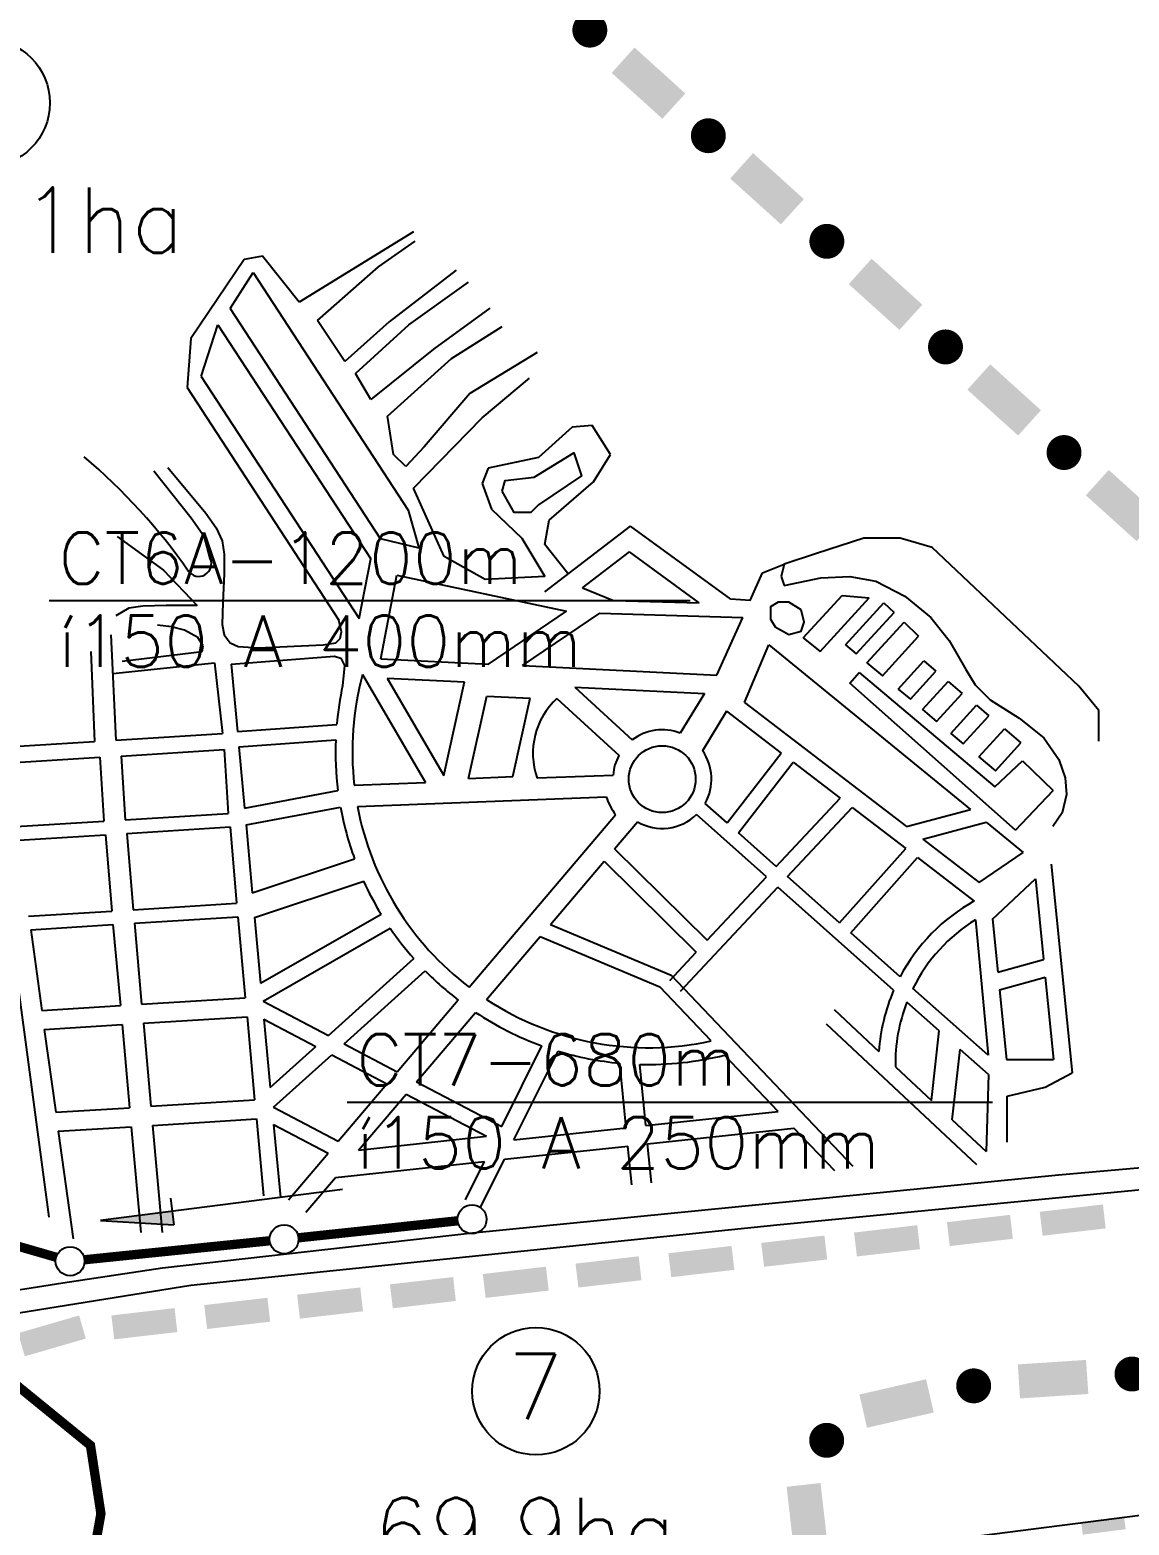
# Model space of a CAD drawing. Extents: x 549522 to 568491, y 7511769 to 7521280.
# Drawn here: x 557660 to 558837, y 7515924 to 7517525 of the extents above; entities that cross this region are included whole.
import ezdxf
from ezdxf.enums import TextEntityAlignment as Align

# ---------------------------------------------------------------- set-up
doc = ezdxf.new("R2010")
doc.units = 0
doc.header["$LTSCALE"] = 150
doc.header["$MEASUREMENT"] = 0
doc.linetypes.add('HIDDEN', pattern=[0.375, 0.25, -0.125])
for name, color, linetype in [('ESTACAO', 5, 'CONTINUOUS'), ('HATCH', 150, 'CONTINUOUS'), ('L-FERREA', 6, 'CONTINUOUS'), ('LIMITE-BACIA', 3, 'CONTINUOUS'), ('LIMITE-PROJETO', 1, 'CONTINUOUS'), ('RODOVIA', 10, 'CONTINUOUS'), ('RUA', 7, 'CONTINUOUS'), ('TEXTO', 5, 'CONTINUOUS'), ('TEXTO2', 5, 'CONTINUOUS')]:
    doc.layers.add(name, color=color, linetype=linetype)
doc.styles.get("Standard").update_dxf_attribs({"font": 'ROMANSBR.SHX'})

# ---------------------------------------------------------------- blocks, each defined once
blk = doc.blocks.new('C')
at = {"layer": 'LIMITE-BACIA'}
blk.add_solid([(-33.9, -12.9), (-34, 12.9), (34.2, -12.6), (34, 13.2)], dxfattribs=at)
blk = doc.blocks.new('R')
at = {"layer": 'LIMITE-PROJETO', "const_width": 18.7}
blk.add_lwpolyline([(-75.2, 0.3, 1), (-93.9, 0.4, 1)], format="xyb", close=True, dxfattribs=at)
at = {"layer": 'LIMITE-PROJETO'}
blk.add_solid([(36.9, 17.7), (36.6, -18.8), (-36.4, 18.3), (-36.6, -18.3)], dxfattribs=at)
blk = doc.blocks.new('E')
at = {"layer": 'L-FERREA'}
blk.add_solid([(-22.9, -6), (-22.9, 6), (23.4, -6), (23.4, 6)], dxfattribs=at)

msp = doc.modelspace()

# ---------------------------------------------------------------- hatches: boundary and pattern name
at = {"layer": 'HATCH'}
h = msp.add_hatch(dxfattribs=at)
h.set_pattern_fill('ANSI31', color=256, scale=25, style=0)
h.set_pattern_definition([(45, (0, 17552.9602), (-2.2097086912, 2.2097086912), [])])
h.paths.add_polyline_path([(558788.8, 7515520.7), (558801.3, 7515519.9), (558811.3, 7515516), (558878.7, 7515439), (558881.3, 7515433.4), (558881.3, 7515424.8), (558878.7, 7515418.7), (558871.4, 7515418.7), (558861.9, 7515423.5), (558792.7, 7515499.5), (558787.5, 7515504.7), (558785.3, 7515512.1), (558784.9, 7515518.1)], flags=0)
h.paths.add_polyline_path([(557584.9, 7515191.4), (557601.3, 7515215.5), (557620.6, 7515242.5), (557635.5, 7515256.9), (557649, 7515267.5), (557661.1, 7515272.3), (557670.7, 7515274.2), (557681.8, 7515275.2), (557689.5, 7515273.3), (557694.8, 7515268.9), (557696.7, 7515260.3), (557694.8, 7515252.1), (557688.5, 7515243), (557681.3, 7515231.4), (557667.8, 7515217.4), (557652.9, 7515204.4), (557638.4, 7515192.4), (557624.9, 7515181.3), (557611.4, 7515170.7), (557602.3, 7515163.5), (557594.6, 7515160.2), (557585.4, 7515159.7), (557578.7, 7515161.6), (557574.8, 7515165.9), (557574.8, 7515172.7), (557577.2, 7515178.9)], flags=16)
h.paths.add_polyline_path([(558115.4, 7515513.7), (558035.3, 7515575.5), (558035.7, 7515576.2), (558057.8, 7515605.1), (558090.2, 7515623.9), (558119.2, 7515637.5), (558143.1, 7515654.5), (558210.7, 7515704.9), (558247, 7515721), (558299.5, 7515734.5), (558322, 7515731.2), (558352.7, 7515729.5), (558373.6, 7515734.5), (558415.8, 7515748.2), (558456.7, 7515765.3), (558478.9, 7515773.8), (558494.2, 7515785.7), (558523.7, 7515798), (558550.4, 7515797.6), (558572.3, 7515789.9), (558608.4, 7515765.3), (558643, 7515733.3), (558708.2, 7515640.1), (558726, 7515622.2), (558775.4, 7515584.7), (558825.4, 7515544.3), (558876, 7515484.2), (559013.9, 7515307.6), (559102.7, 7515189.5), (559170.9, 7515082.2), (559225.4, 7515002.1), (559323.6, 7514841.1), (559397.4, 7514688.7), (559421.5, 7514661.4), (559465.8, 7514620.6), (559481.1, 7514606.9), (559503.2, 7514596.6), (559528.9, 7514593.3), (559553.3, 7514596.6), (559573.2, 7514606.9), (559617.5, 7514639.3), (559643.6, 7514668.8), (559716.4, 7514758.5), (559803.3, 7514864.1), (559862.9, 7514939.1), (560024.4, 7515156.3), (560242.1, 7515543.3), (560370.9, 7515698.8), (560401.6, 7515731.2), (560456.1, 7515763.5), (560507.3, 7515787.4), (560563.5, 7515804.4), (560626.3, 7515811.8), (560706.7, 7515814.7), (560780, 7515812.9), (560856.7, 7515801), (560989.6, 7515770.4), (561132.8, 7515721), (561221.5, 7515686.9), (561316.9, 7515640.9), (561403.9, 7515594.9), (561452, 7515561.5), (561492.5, 7515521.7), (561579.4, 7515436.5), (561630.6, 7515378.6), (561666.8, 7515346.8), (561782.3, 7515252.5), (561865.8, 7515187.8), (561916.9, 7515153.7), (561951.5, 7515135.3), (561983.4, 7515119.7), (562331.1, 7514990.2), (562373.7, 7514962.9), (562429.4, 7514907.1), (562569.6, 7514724.8), (562605.6, 7514687), (562645.9, 7514658.6), (562680.6, 7514647.8), (562713.8, 7514645.1), (562912.4, 7514701.1), (563130.5, 7514785.2), (563510.5, 7515065.2), (563799.9, 7515305.3), (563941.4, 7515456.6), (564344.5, 7515975), (564452.2, 7516190.4), (564558, 7516441.6), (564606.8, 7516600.9), (564730.2, 7516618.8), (564588, 7516244.9), (564512.2, 7516108.4), (564467.8, 7515995), (564418.3, 7515936.5), (564384.3, 7515855.1), (564295.9, 7515724.5), (564087.8, 7515532.7), (564057.8, 7515484), (563755.5, 7515150.7), (563541.5, 7514956), (563359.2, 7514838.3), (563249.3, 7514749.8), (563017.8, 7514615.2), (562908.4, 7514571.4), (562713.8, 7514553.8), (562678.8, 7514559.2), (562641.2, 7514573.2), (562614.1, 7514584.8), (562581.7, 7514605.2), (562554.1, 7514631.2), (562535.7, 7514659.7), (562505.9, 7514715.6), (562421.4, 7514813.1), (562384, 7514845.4), (562309.3, 7514894.6), (562206.7, 7514937.4), (562116.3, 7514962.9), (562056.7, 7514988.5), (561855.5, 7515088.1), (561752.7, 7515168.1), (561502.7, 7515402.3), (561235.8, 7515586.7), (560918, 7515701.9), (560718.9, 7515732.9), (560603.3, 7515716.4), (560527.5, 7515691.1), (560436.7, 7515624), (560361.3, 7515543.2), (560291.3, 7515403.2), (560067.2, 7515037.3), (559712.9, 7514589.9), (559680.6, 7514547.3), (559653.3, 7514523.5), (559634.5, 7514506.4), (559612.4, 7514492.8), (559568.9, 7514474.9), (559544.2, 7514470.7), (559509.7, 7514474.9), (559479.4, 7514480.9), (559446.2, 7514496), (559406.1, 7514520.1), (559361.8, 7514552.4), (559305.2, 7514603.2), (559234, 7514678.5), (559133.4, 7514797.7), (559031, 7514932.4), (558759, 7515370.4), (558732.8, 7515404.1), (558705.6, 7515429.7), (558695.3, 7515439.9), (558686.8, 7515474), (558676.6, 7515502.9), (558656.1, 7515537), (558628.9, 7515564.2), (558611.8, 7515579.6), (558594.8, 7515588.1), (558579.4, 7515591.5), (558555.6, 7515591.5), (558531.7, 7515579.6), (558499.3, 7515557.4), (558477.1, 7515533.6), (558460.1, 7515520), (558442.4, 7515505.8), (558431.1, 7515501.2), (558411.3, 7515495.5), (558367.5, 7515502.8), (558344.2, 7515514.9), (558301.6, 7515542.1), (558257.4, 7515560.5), (558220.6, 7515563.5), (558170.9, 7515548.7)])
h.paths.add_polyline_path([(558115.4, 7515513.7), (558035.3, 7515575.5), (558035.7, 7515576.2), (558057.8, 7515605.1), (558090.2, 7515623.9), (558119.2, 7515637.5), (558143.1, 7515654.5), (558210.7, 7515704.9), (558247, 7515721), (558299.5, 7515734.5), (558322, 7515731.2), (558352.7, 7515729.5), (558373.6, 7515734.5), (558415.8, 7515748.2), (558456.7, 7515765.3), (558478.9, 7515773.8), (558494.2, 7515785.7), (558523.7, 7515798), (558550.4, 7515797.6), (558572.3, 7515789.9), (558608.4, 7515765.3), (558643, 7515733.3), (558708.2, 7515640.1), (558726, 7515622.2), (558775.4, 7515584.7), (558825.4, 7515544.3), (558876, 7515484.2), (559013.9, 7515307.6), (559102.7, 7515189.5), (559170.9, 7515082.2), (559225.4, 7515002.1), (559323.6, 7514841.1), (559397.4, 7514688.7), (559421.5, 7514661.4), (559465.8, 7514620.6), (559481.1, 7514606.9), (559503.2, 7514596.6), (559528.9, 7514593.3), (559553.3, 7514596.6), (559573.2, 7514606.9), (559617.5, 7514639.3), (559643.6, 7514668.8), (559716.4, 7514758.5), (559803.3, 7514864.1), (559862.9, 7514939.1), (560024.4, 7515156.3), (560242.1, 7515543.3), (560370.9, 7515698.8), (560401.6, 7515731.2), (560456.1, 7515763.5), (560507.3, 7515787.4), (560563.5, 7515804.4), (560626.3, 7515811.8), (560706.7, 7515814.7), (560780, 7515812.9), (560856.7, 7515801), (560989.6, 7515770.4), (561132.8, 7515721), (561221.5, 7515686.9), (561316.9, 7515640.9), (561403.9, 7515594.9), (561452, 7515561.5), (561492.5, 7515521.7), (561579.4, 7515436.5), (561630.6, 7515378.6), (561666.8, 7515346.8), (561782.3, 7515252.5), (561865.8, 7515187.8), (561916.9, 7515153.7), (561951.5, 7515135.3), (561983.4, 7515119.7), (562331.1, 7514990.2), (562373.7, 7514962.9), (562429.4, 7514907.1), (562569.6, 7514724.8), (562605.6, 7514687), (562645.9, 7514658.6), (562680.6, 7514647.8), (562713.8, 7514645.1), (562912.4, 7514701.1), (563130.5, 7514785.2), (563510.5, 7515065.2), (563799.9, 7515305.3), (563941.4, 7515456.6), (564344.5, 7515975), (564452.2, 7516190.4), (564558, 7516441.6), (564606.8, 7516600.9), (564730.2, 7516618.8), (564588, 7516244.9), (564512.2, 7516108.4), (564467.8, 7515995), (564418.3, 7515936.5), (564384.3, 7515855.1), (564295.9, 7515724.5), (564087.8, 7515532.7), (564057.8, 7515484), (563755.5, 7515150.7), (563541.5, 7514956), (563359.2, 7514838.3), (563249.3, 7514749.8), (563017.8, 7514615.2), (562908.4, 7514571.4), (562713.8, 7514553.8), (562678.8, 7514559.2), (562641.2, 7514573.2), (562614.1, 7514584.8), (562581.7, 7514605.2), (562554.1, 7514631.2), (562535.7, 7514659.7), (562505.9, 7514715.6), (562421.4, 7514813.1), (562384, 7514845.4), (562309.3, 7514894.6), (562206.7, 7514937.4), (562116.3, 7514962.9), (562056.7, 7514988.5), (561855.5, 7515088.1), (561752.7, 7515168.1), (561502.7, 7515402.3), (561235.8, 7515586.7), (560918, 7515701.9), (560718.9, 7515732.9), (560603.3, 7515716.4), (560527.5, 7515691.1), (560436.7, 7515624), (560361.3, 7515543.2), (560291.3, 7515403.2), (560067.2, 7515037.3), (559712.9, 7514589.9), (559680.6, 7514547.3), (559653.3, 7514523.5), (559634.5, 7514506.4), (559612.4, 7514492.8), (559568.9, 7514474.9), (559544.2, 7514470.7), (559509.7, 7514474.9), (559479.4, 7514480.9), (559446.2, 7514496), (559406.1, 7514520.1), (559361.8, 7514552.4), (559305.2, 7514603.2), (559234, 7514678.5), (559133.4, 7514797.7), (559031, 7514932.4), (558759, 7515370.4), (558732.8, 7515404.1), (558705.6, 7515429.7), (558695.3, 7515439.9), (558686.8, 7515474), (558676.6, 7515502.9), (558656.1, 7515537), (558628.9, 7515564.2), (558611.8, 7515579.6), (558594.8, 7515588.1), (558579.4, 7515591.5), (558555.6, 7515591.5), (558531.7, 7515579.6), (558499.3, 7515557.4), (558477.1, 7515533.6), (558460.1, 7515520), (558442.4, 7515505.8), (558431.1, 7515501.2), (558411.3, 7515495.5), (558367.5, 7515502.8), (558344.2, 7515514.9), (558301.6, 7515542.1), (558257.4, 7515560.5), (558220.6, 7515563.5), (558170.9, 7515548.7)], flags=16)
edge = h.paths.add_edge_path()
edge.add_line((558015.6, 7515536), (558069.5, 7515484.6))
edge.add_line((552774.4, 7515293.8), (552926.4, 7515327.7))
edge.add_line((552926.4, 7515327.7), (553073.1, 7515393.4))
edge.add_line((553073.1, 7515393.4), (553467.4, 7515518.2))
edge.add_line((553467.4, 7515518.2), (553530.6, 7515539.9))
edge.add_line((553530.6, 7515539.9), (553611.2, 7515590))
edge.add_line((553611.2, 7515590), (553874.6, 7515740.2))
edge.add_line((553874.6, 7515740.2), (554053.2, 7515818.5))
edge.add_line((554053.2, 7515818.5), (554642.4, 7516074.8))
edge.add_line((554642.4, 7516074.8), (554713.7, 7516093.8))
edge.add_line((554713.7, 7516093.8), (554830.1, 7516108))
edge.add_line((554830.1, 7516108), (554953.7, 7516115.2))
edge.add_line((554953.7, 7516115.2), (555122.4, 7516122.3))
edge.add_line((555122.4, 7516122.3), (555238.8, 7516127))
edge.add_line((555238.8, 7516127), (555338.6, 7516131.8))
edge.add_line((555338.6, 7516131.8), (555440.8, 7516129.4))
edge.add_line((555440.8, 7516129.4), (555597.6, 7516124.7))
edge.add_line((555597.6, 7516124.7), (555854.2, 7516086.7))
edge.add_line((555854.2, 7516086.7), (555985.7, 7516050.5))
edge.add_line((555985.7, 7516050.5), (556147.1, 7515972.6))
edge.add_line((556147.1, 7515972.6), (556472.5, 7515726.6))
edge.add_line((556472.5, 7515726.6), (556745.3, 7515546.3))
edge.add_line((556745.3, 7515546.3), (556838.5, 7515494.1))
edge.add_line((556838.5, 7515494.1), (556952.2, 7515442.9))
edge.add_line((556952.2, 7515442.9), (557088.3, 7515400.5))
edge.add_line((557088.3, 7515400.5), (557248.2, 7515330.9))
edge.add_line((557248.2, 7515330.9), (557282.3, 7515317.3))
edge.add_line((557282.3, 7515317.3), (557309.5, 7515301.9))
edge.add_line((557309.5, 7515301.9), (557330, 7515281.5))
edge.add_line((557330, 7515281.5), (557353.4, 7515246.6))
edge.add_line((557353.4, 7515246.6), (557370.9, 7515230.4))
edge.add_line((557370.9, 7515230.4), (557429.5, 7515191.3))
edge.add_line((557429.5, 7515191.3), (557447.6, 7515181))
edge.add_line((557447.6, 7515181), (557468.1, 7515177.6))
edge.add_line((557468.1, 7515177.6), (557491.9, 7515177.6))
edge.add_line((557491.9, 7515177.6), (557509, 7515187.8))
edge.add_line((557509, 7515187.8), (557585.7, 7515249.1))
edge.add_line((557585.7, 7515249.1), (557638.5, 7515293.4))
edge.add_line((557638.5, 7515293.4), (557676, 7515315.6))
edge.add_line((557676, 7515315.6), (557718.6, 7515330.9))
edge.add_line((557718.6, 7515330.9), (557766.4, 7515339.4))
edge.add_line((557766.4, 7515339.4), (557812.4, 7515342.8))
edge.add_line((557812.4, 7515342.8), (557836.2, 7515347.9))
edge.add_line((557836.2, 7515347.9), (557851.6, 7515353))
edge.add_line((557851.6, 7515353), (557861.8, 7515359.8))
edge.add_line((557861.8, 7515359.8), (557899.3, 7515390.5))
edge.add_line((557899.3, 7515390.5), (557960.7, 7515465.5))
edge.add_line((557960.7, 7515465.5), (558013.5, 7515531.9))
edge.add_line((558013.5, 7515531.9), (558015.6, 7515536))
edge.add_line((558069.5, 7515484.6), (557989.4, 7515434.1))
edge.add_line((557989.4, 7515434.1), (557791.3, 7515218.4))
edge.add_line((557791.3, 7515218.4), (557720.3, 7515162.2))
edge.add_line((557720.3, 7515162.2), (557653.9, 7515106))
edge.add_line((557653.9, 7515106), (557572.5, 7515049.7))
edge.add_line((557572.5, 7515049.7), (557510, 7515021.3))
edge.add_line((557510, 7515021.3), (557462.9, 7515005.5))
edge.add_line((557462.9, 7515005.5), (557410.1, 7514990.2))
edge.add_line((557410.1, 7514990.2), (557346.3, 7514981.8))
edge.add_line((557346.3, 7514981.8), (557312.9, 7514987.4))
edge.add_line((557312.9, 7514987.4), (557287.4, 7515005.5))
edge.add_line((557287.4, 7515005.5), (557252, 7515053))
edge.add_line((557252, 7515053), (557243.1, 7515075.4))
edge.add_line((557243.1, 7515075.4), (557242, 7515097.7))
edge.add_line((557242, 7515097.7), (557248.2, 7515121.4))
edge.add_line((557248.2, 7515121.4), (557256.7, 7515143.5))
edge.add_line((557256.7, 7515143.5), (557261.8, 7515157.1))
edge.add_line((557261.8, 7515157.1), (557255, 7515179.3))
edge.add_line((557255, 7515179.3), (557243.1, 7515196.3))
edge.add_line((557243.1, 7515196.3), (557218.7, 7515220.8))
edge.add_line((557218.7, 7515220.8), (557183.4, 7515238.9))
edge.add_line((557183.4, 7515238.9), (557128.9, 7515262.7))
edge.add_line((557128.9, 7515262.7), (557062.4, 7515279.8))
edge.add_line((557062.4, 7515279.8), (556972, 7515296.8))
edge.add_line((556972, 7515296.8), (556926, 7515308.7))
edge.add_line((556926, 7515308.7), (556897.5, 7515318.6))
edge.add_line((556897.5, 7515318.6), (556780.1, 7515382.6))
edge.add_line((556780.1, 7515382.6), (556720.3, 7515417.5))
edge.add_line((556720.3, 7515417.5), (556494, 7515578.3))
edge.add_line((556494, 7515578.3), (556352, 7515703.5))
edge.add_line((556352, 7515703.5), (556191.4, 7515810.1))
edge.add_line((556191.4, 7515810.1), (556079.6, 7515874.2))
edge.add_line((556079.6, 7515874.2), (555928.3, 7515935.1))
edge.add_line((555928.3, 7515935.1), (555809.9, 7515966.3))
edge.add_line((555809.9, 7515966.3), (555712.9, 7515972.9))
edge.add_line((555712.9, 7515972.9), (555555, 7516009.1))
edge.add_line((555555, 7516009.1), (555347, 7516028.1))
edge.add_line((555347, 7516028.1), (555112.7, 7516010.7))
edge.add_line((555112.7, 7516010.7), (555028.8, 7515991))
edge.add_line((555028.8, 7515991), (554897.4, 7515984))
edge.add_line((554897.4, 7515984), (554283.9, 7515777.2))
edge.add_line((554283.9, 7515777.2), (553797.8, 7515557.2))
edge.add_line((553797.8, 7515557.2), (553445.1, 7515437.1))
edge.add_line((553445.1, 7515437.1), (553000.1, 7515236.8))
edge.add_line((553000.1, 7515236.8), (552732.4, 7515162.2))
edge.add_line((552732.4, 7515162.2), (552616.5, 7515162.2))
edge.add_line((552616.5, 7515162.2), (552393.1, 7515185.9))
edge.add_line((552393.1, 7515185.9), (552178.5, 7515224))
edge.add_line((552178.5, 7515224), (551991.6, 7515203.3))
edge.add_line((551991.6, 7515203.3), (551861, 7515168.9))
edge.add_line((551861, 7515168.9), (551264.8, 7514941.9))
edge.add_line((551264.8, 7514941.9), (551036.4, 7514890.6))
edge.add_line((551036.4, 7514890.6), (550787.9, 7514843.2))
edge.add_line((550787.9, 7514843.2), (550421.2, 7514795.5))
edge.add_line((550421.2, 7514795.5), (550352.2, 7514765.9))
edge.add_line((550352.2, 7514765.9), (550321.8, 7514741))
edge.add_line((550321.8, 7514741), (550287.5, 7514701.3))
edge.add_line((550287.5, 7514701.3), (550231.5, 7514507.4))
edge.add_line((550231.5, 7514507.4), (550215.7, 7514386.1))
edge.add_line((550215.7, 7514386.1), (550215.7, 7514243.6))
edge.add_line((550215.7, 7514243.6), (550250, 7514060.6))
edge.add_line((550250, 7514060.6), (550291.2, 7513954.7))
edge.add_line((550291.2, 7513954.7), (550419.6, 7513764.5))
edge.add_line((550419.6, 7513764.5), (550456.5, 7513658))
edge.add_line((550456.5, 7513658), (550464.7, 7513625.5))
edge.add_line((550464.7, 7513625.5), (550466.9, 7513595.6))
edge.add_line((550466.9, 7513595.6), (550461.3, 7513547.3))
edge.add_line((550461.3, 7513547.3), (550436.7, 7513494.8))
edge.add_line((550436.7, 7513494.8), (550413.6, 7513469.1))
edge.add_line((550413.6, 7513469.1), (550373.5, 7513435.8))
edge.add_line((550373.5, 7513435.8), (549938.5, 7513252.2))
edge.add_line((549938.5, 7513252.2), (549789.5, 7513204.8))
edge.add_line((552677, 7515572.2), (552714, 7515580.3))
edge.add_line((552726.4, 7515288.7), (552675.7, 7515271.8))
edge.add_line((552675.7, 7515271.8), (552540, 7515265.4))
edge.add_line((552540, 7515265.4), (552271.7, 7515295.3))
edge.add_line((552271.7, 7515295.3), (552183.3, 7515291.9))
edge.add_line((552183.3, 7515291.9), (552108.4, 7515288.5))
edge.add_line((552108.4, 7515288.5), (552013.1, 7515288.5))
edge.add_line((552013.1, 7515288.5), (551921.2, 7515295.3))
edge.add_line((551921.2, 7515295.3), (551832.7, 7515298.7))
edge.add_line((551832.7, 7515298.7), (551747.7, 7515288.5))
edge.add_line((551747.7, 7515288.5), (551577.8, 7515227.8))
edge.add_line((551577.8, 7515227.8), (551355.8, 7515105.9))
edge.add_line((551355.8, 7515105.9), (551132.3, 7515022.1))
edge.add_line((551132.3, 7515022.1), (550956.1, 7514975.1))
edge.add_line((550956.1, 7514975.1), (550833.9, 7514922))
edge.add_line((550833.9, 7514922), (550460.7, 7514855.9))
edge.add_line((550460.7, 7514855.9), (550304.7, 7514802.2))
edge.add_line((550304.7, 7514802.2), (550246.9, 7514778.4))
edge.add_line((550246.9, 7514778.4), (550206, 7514752.9))
edge.add_line((550206, 7514752.9), (550175.2, 7514700.1))
edge.add_line((550175.2, 7514700.1), (550119.6, 7514421.9))
edge.add_line((550119.6, 7514421.9), (550126.9, 7514226.9))
edge.add_line((550126.9, 7514226.9), (550172.8, 7513956.4))
edge.add_line((550172.8, 7513956.4), (550290.8, 7513691))
edge.add_line((550290.8, 7513691), (550314.4, 7513623.6))
edge.add_line((550314.4, 7513623.6), (550314.4, 7513566.4))
edge.add_line((550314.4, 7513566.4), (550289.3, 7513497.3))
edge.add_line((550289.3, 7513497.3), (550185.6, 7513430.3))
edge.add_line((550185.6, 7513430.3), (549840.2, 7513347))
edge.add_line((549840.2, 7513347), (549787.8, 7513319.1))
edge.add_line((552258.5, 7515294.8), (552290.8, 7515353.8))
edge.add_line((552290.8, 7515353.8), (552310.4, 7515386.1))
edge.add_line((552310.4, 7515386.1), (552327.8, 7515411.6))
edge.add_line((552327.8, 7515411.6), (552346.3, 7515428.9))
edge.add_line((552346.3, 7515428.9), (552362.5, 7515442.8))
edge.add_line((552362.5, 7515442.8), (552384.4, 7515452))
edge.add_line((552384.4, 7515452), (552406.4, 7515457.8))
edge.add_line((552406.4, 7515457.8), (552436.5, 7515461.2))
edge.add_line((552436.5, 7515461.2), (552466.5, 7515457.8))
edge.add_line((552466.5, 7515457.8), (552497.7, 7515452))
edge.add_line((552497.7, 7515452), (552531.3, 7515445.1))
edge.add_line((552531.3, 7515445.1), (552552.1, 7515443.9))
edge.add_line((552552.1, 7515443.9), (552569.4, 7515443.9))
edge.add_line((552569.4, 7515443.9), (552587.9, 7515450.8))
edge.add_line((552587.9, 7515450.8), (552613.4, 7515465.9))
edge.add_line((552613.4, 7515465.9), (552637.6, 7515485.5))
edge.add_line((552637.6, 7515485.5), (552653.8, 7515502.8))
edge.add_line((552653.8, 7515502.8), (552668.9, 7515520.2))
edge.add_line((552668.9, 7515520.2), (552675.8, 7515534))
edge.add_line((552675.8, 7515534), (552678.1, 7515549.1))
edge.add_line((552678.1, 7515549.1), (552677, 7515572.2))
edge.add_line((552276, 7515294.8), (552305.8, 7515342.2))
edge.add_line((552305.8, 7515342.2), (552327.8, 7515374.6))
edge.add_line((552327.8, 7515374.6), (552342.8, 7515396.5))
edge.add_line((552342.8, 7515396.5), (552359, 7515411.6))
edge.add_line((552359, 7515411.6), (552374, 7515425.4))
edge.add_line((552374, 7515425.4), (552390.2, 7515437))
edge.add_line((552390.2, 7515437), (552408.7, 7515443.9))
edge.add_line((552408.7, 7515443.9), (552428.4, 7515447.4))
edge.add_line((552428.4, 7515447.4), (552449.2, 7515443.9))
edge.add_line((552449.2, 7515443.9), (552466.5, 7515439.3))
edge.add_line((552466.5, 7515439.3), (552485, 7515434.7))
edge.add_line((552485, 7515434.7), (552502.4, 7515430))
edge.add_line((552502.4, 7515430), (552520.9, 7515425.4))
edge.add_line((552520.9, 7515425.4), (552539.4, 7515423.1))
edge.add_line((552539.4, 7515423.1), (552553.2, 7515423.1))
edge.add_line((552553.2, 7515423.1), (552567.1, 7515425.4))
edge.add_line((552567.1, 7515425.4), (552585.6, 7515431.2))
edge.add_line((552585.6, 7515431.2), (552607.6, 7515438.1))
edge.add_line((552607.6, 7515438.1), (552622.6, 7515449.7))
edge.add_line((552622.6, 7515449.7), (552640, 7515464.7))
edge.add_line((552640, 7515464.7), (552653.8, 7515479.7))
edge.add_line((552653.8, 7515479.7), (552673.5, 7515500.5))
edge.add_line((552673.5, 7515500.5), (552682.7, 7515515.6))
edge.add_line((552682.7, 7515515.6), (552686.2, 7515528.3))
edge.add_line((552686.2, 7515528.3), (552687.4, 7515542.1))
edge.add_line((552687.4, 7515542.1), (552696.6, 7515531.7))
edge.add_line((552696.6, 7515531.7), (552704.7, 7515520.2))
edge.add_line((552704.7, 7515520.2), (552704.7, 7515507.5))
edge.add_line((552704.7, 7515507.5), (552700.1, 7515490.1))
edge.add_line((552700.1, 7515490.1), (552694.3, 7515472.8))
edge.add_line((552694.3, 7515472.8), (552686.2, 7515450.8))
edge.add_line((552686.2, 7515450.8), (552685.1, 7515437))
edge.add_line((552685.1, 7515437), (552692, 7515420.8))
edge.add_line((552692, 7515420.8), (552696.6, 7515408.1))
edge.add_line((552696.6, 7515408.1), (552704.7, 7515386.1))
edge.add_line((552704.7, 7515386.1), (552712.8, 7515371.1))
edge.add_line((552712.8, 7515371.1), (552720.9, 7515356.1))
edge.add_line((552720.9, 7515356.1), (552727.8, 7515339.9))
edge.add_line((552727.8, 7515339.9), (552731.3, 7515323.7))
edge.add_line((552731.3, 7515323.7), (552729, 7515308.7))
edge.add_line((552729, 7515308.7), (552726.4, 7515288.7))
edge.add_line((552714, 7515580.3), (552726.7, 7515562.9))
edge.add_line((552726.7, 7515562.9), (552735.9, 7515549.1))
edge.add_line((552735.9, 7515549.1), (552741.7, 7515536.4))
edge.add_line((552741.7, 7515536.4), (552744, 7515524.8))
edge.add_line((552744, 7515524.8), (552739.4, 7515512.1))
edge.add_line((552739.4, 7515512.1), (552727.8, 7515501.7))
edge.add_line((552727.8, 7515501.7), (552717.4, 7515490.1))
edge.add_line((552717.4, 7515490.1), (552710.5, 7515478.6))
edge.add_line((552710.5, 7515478.6), (552708.2, 7515465.9))
edge.add_line((552708.2, 7515465.9), (552710.5, 7515454.3))
edge.add_line((552710.5, 7515454.3), (552710.5, 7515438.1))
edge.add_line((552710.5, 7515438.1), (552716.3, 7515422))
edge.add_line((552716.3, 7515422), (552726.7, 7515406.9))
edge.add_line((552726.7, 7515406.9), (552737.1, 7515386.1))
edge.add_line((552737.1, 7515386.1), (552745.2, 7515367.7))
edge.add_line((552745.2, 7515367.7), (552749.8, 7515351.5))
edge.add_line((552749.8, 7515351.5), (552753.3, 7515333))
edge.add_line((552753.3, 7515333), (552756.7, 7515318))
edge.add_line((552756.7, 7515318), (552760.2, 7515307.6))
edge.add_line((552760.2, 7515307.6), (552766, 7515298.3))
edge.add_line((552766, 7515298.3), (552774.4, 7515293.8))
edge.add_line((549789.5, 7513204.8), (549787.8, 7513319.1))

# ---------------------------------------------------------------- linework, layer by layer
at = {"layer": 'ESTACAO'}
for p, q in [((557994.9, 7516283.3), (557735.9, 7516250.4)), ((557810.8, 7516274.3), (557814.3, 7516245.5)), ((557735.9, 7516250.4), (557814.3, 7516245.5))]:
    msp.add_line(p, q, dxfattribs=at)
at = {"layer": 'ESTACAO', "const_width": 10}
for points in [[(557947.9, 7516231.7), (558118.3, 7516249.9)], [(557622, 7516230.1), (557688.4, 7516210.9)], [(557718.9, 7516208.2), (557917, 7516228.5)]]:
    msp.add_lwpolyline(points, dxfattribs=at)
at = {"layer": 'ESTACAO', "linetype": 'HIDDEN', "const_width": 10}
msp.add_lwpolyline([(557705.4, 7515762.9), (557736.4, 7515936.2), (557725.2, 7516009.4), (557618.1, 7516096.7), (557583.1, 7516164.2)], dxfattribs=at)
at = {"layer": 'ESTACAO'}
for centre in [(558133.7, 7516251.5), (557932.5, 7516230.1), (557703.4, 7516206.6)]:
    msp.add_circle(centre, 15.5, dxfattribs=at)
msp.add_solid([(557814.3, 7516245.5), (557812.5, 7516259.9), (557735.9, 7516250.4)], dxfattribs=at)
at = {"layer": 'L-FERREA'}
msp.add_lwpolyline([(557555.5, 7515844.6, 0.081137), (558425.6, 7515880.5), (559328, 7515996.1), (559681.6, 7516041.1), (560361.1, 7516131.1), (561064.1, 7516212.5), (562084.4, 7516332.4), (562841, 7516420.3), (563310.4, 7516473.8), (564197.8, 7516585.2), (564752.9, 7516668.7), (565023, 7516698.7), (565715.3, 7516771.5), (566199.7, 7516831.5), (566705.6, 7516897.9), (567633.7, 7517005), (568000, 7517049.6)], format="xyb", dxfattribs=at)
at = {"layer": 'LIMITE-PROJETO', "const_width": 18.7}
msp.add_lwpolyline([(558514.5, 7516005.5, 1), (558512.3, 7516024.1, 1)], format="xyb", close=True, dxfattribs=at)
at = {"layer": 'LIMITE-PROJETO'}
msp.add_solid([(558515.1, 7515896.3), (558478.8, 7515892.2), (558506.8, 7515969.1), (558470.5, 7515965)], dxfattribs=at)
at = {"layer": 'RODOVIA', "linetype": 'CONTINUOUS'}
msp.add_lwpolyline([(563097.2, 7516682.1), (562894.9, 7516662.2), (562258.4, 7516599.7), (561621.9, 7516541.8), (560985.4, 7516483.9), (560348.9, 7516428.2), (559712.4, 7516365.8), (559082.8, 7516305.6), (558459.9, 7516245.4), (558175.7, 7516215.8), (557832.5, 7516180.6), (557648.4, 7516151.1), (557533.9, 7516119)], dxfattribs=at)
at = {"layer": 'RODOVIA'}
msp.add_lwpolyline([(560009.7, 7516419.3), (559391.4, 7516354.6), (558761.7, 7516298.9), (558134.3, 7516236.5), (557802.4, 7516199), (557695.5, 7516183.1), (557609.2, 7516169.4), (557527.3, 7516145.6), (557519.6, 7516142.4)], dxfattribs=at)
at = {"layer": 'RUA'}
for p, q in [((558071, 7517309), (557948.5, 7517233.9)), ((558033.5, 7517271.5), (558072.7, 7517299.2)), ((557889.7, 7517279.6), (557832.5, 7517194.7)), ((557909.3, 7517282.9), (557889.7, 7517279.6)), ((557948.5, 7517233.9), (557909.3, 7517282.9)), ((557968.1, 7517214.3), (558033.5, 7517271.5)), ((557874.9, 7517226.8), (557899.3, 7517265.5)), ((557899.3, 7517265.5), (558065.4, 7517011.1)), ((558116.8, 7517268.2), (558044.9, 7517212.7)), ((558066.1, 7517209.4), (558129.9, 7517255.1)), ((557874.9, 7517226.8), (558035.5, 7516980.8)), ((558152.7, 7517227.4), (558092.3, 7517183.3)), ((557843.9, 7517154.1), (557861.6, 7517209.5)), ((557861.6, 7517209.5), (558025.3, 7516958.7)), ((557997.5, 7517170.2), (557968.1, 7517214.3)), ((558044.9, 7517212.7), (557997.5, 7517170.2)), ((558009, 7517157.2), (558066.1, 7517209.4)), ((558111.9, 7517173.5), (558165.8, 7517207.8)), ((557832.5, 7517194.7), (557828.6, 7517142.3)), ((558092.3, 7517183.3), (558025.3, 7517129.4)), ((558203.4, 7517180), (558131.5, 7517136)), ((558043.3, 7517111.5), (558111.9, 7517173.5)), ((557843.9, 7517154.1), (558013, 7516895)), ((558025.3, 7517129.4), (558009, 7517157.2)), ((558144.6, 7517109.8), (558195.2, 7517152.3)), ((557828.6, 7517142.3), (557991.2, 7516893.2)), ((558131.5, 7517136), (558082.5, 7517078.8)), ((558049.8, 7517070.7), (558043.3, 7517111.5)), ((558071, 7517034.7), (558144.6, 7517109.8)), ((558241, 7517100), (558205, 7517067.4)), ((558262.2, 7517101.7), (558241, 7517100)), ((558281.8, 7517070.7), (558262.2, 7517101.7)), ((558062.9, 7517057.6), (558049.8, 7517070.7)), ((558082.5, 7517078.8), (558062.9, 7517057.6)), ((558205, 7517067.4), (558151.1, 7517056)), ((558263.8, 7517041.3), (558281.8, 7517070.7)), ((557833.1, 7517002.4), (557793, 7517052.7)), ((558151.1, 7517056), (558144.6, 7517039.6)), ((558103.7, 7516961.3), (558071, 7517034.7)), ((558144.6, 7517039.6), (558154.4, 7517011.9)), ((558216.4, 7517000.4), (558263.8, 7517041.3)), ((557847.2, 7516982), (557833.1, 7517002.4)), ((558065.4, 7517011.1), (558076.8, 7516970.7)), ((558154.4, 7517011.9), (558187, 7516980.9)), ((558211.5, 7516974.3), (558216.4, 7517000.4)), ((558211.5, 7516923.7), (558303.3, 7516994)), ((558410.9, 7516915.6), (558303.3, 7516994)), ((557753.8, 7516982.8), (557803.3, 7516946.7)), ((557853.5, 7516959.2), (557847.2, 7516982)), ((558035.5, 7516980.8), (558076.8, 7516970.7)), ((558187, 7516980.9), (558211.5, 7516940)), ((558236.1, 7516943.3), (558211.5, 7516974.3)), ((558553, 7516980.9), (558502.4, 7516964.5)), ((558592.2, 7516980.9), (558553, 7516980.9)), ((558626.5, 7516971.1), (558592.2, 7516980.9)), ((558783.4, 7516822.5), (558626.5, 7516971.1)), ((558013, 7516895), (558025.3, 7516958.7)), ((558147.8, 7516936.8), (558103.7, 7516961.3)), ((558252.1, 7516927.7), (558302.4, 7516966.2)), ((558376.9, 7516911.8), (558302.4, 7516966.2)), ((558444.8, 7516943.9), (558468, 7516953.1)), ((558468, 7516953.1), (558464.8, 7516940)), ((558502.4, 7516964.5), (558468, 7516953.1)), ((557803.3, 7516946.7), (557839.4, 7516909)), ((558036, 7516851.8), (558053.2, 7516941.5)), ((558053.2, 7516941.5), (558234.7, 7516902.9)), ((558211.5, 7516940), (558147.8, 7516936.8)), ((558431.5, 7516914.2), (558444.8, 7516943.9)), ((558464.8, 7516940), (558468, 7516930.2)), ((558468, 7516930.2), (558507.3, 7516938.4)), ((558507.3, 7516938.4), (558538.3, 7516940)), ((558538.3, 7516940), (558566.1, 7516935.1)), ((558566.1, 7516935.1), (558597.1, 7516918.8)), ((558252.1, 7516927.7), (558285, 7516914.4)), ((558488.4, 7516874.2), (558529.8, 7516919.5)), ((558529.8, 7516919.5), (558559, 7516917.1)), ((557766.3, 7516905.9), (557752.2, 7516898)), ((557781.3, 7516908.2), (557766.3, 7516905.9)), ((557806.4, 7516909), (557781.3, 7516908.2)), ((557839.4, 7516909), (557806.4, 7516909)), ((558285, 7516914.4), (558376.9, 7516911.8)), ((558431.5, 7516914.2), (558410.9, 7516915.6)), ((558506.6, 7516859.8), (558559, 7516917.1)), ((558533.5, 7516866.9), (558574.7, 7516911.9)), ((558574.7, 7516911.9), (558585.5, 7516901.5)), ((558597.1, 7516918.8), (558624.9, 7516896)), ((557811.9, 7516886.2), (557797, 7516887.8)), ((558151.3, 7516846.2), (558234.7, 7516902.9)), ((558187.7, 7516844.5), (558270.4, 7516900.6)), ((558270.4, 7516900.6), (558423.5, 7516896.2)), ((558395.9, 7516834.4), (558423.5, 7516896.2)), ((558545, 7516857.3), (558585.5, 7516901.5)), ((558556.4, 7516847.6), (558596.2, 7516891.1)), ((558596.2, 7516891.1), (558611.8, 7516876.1)), ((558624.9, 7516896), (558644.5, 7516871.5)), ((557747, 7516877.4), (557752.4, 7516764.8)), ((557826, 7516882.3), (557811.9, 7516886.2)), ((557840.2, 7516874.5), (557826, 7516882.3)), ((557845.7, 7516865.8), (557840.2, 7516874.5)), ((558488.4, 7516874.2), (558506.6, 7516859.8)), ((558573, 7516833.6), (558611.8, 7516876.1)), ((558644.5, 7516871.5), (558662.5, 7516840.4)), ((557725.6, 7516859.7), (557729.5, 7516763.4)), ((557759.3, 7516849.3), (557844.9, 7516859.5)), ((557844.9, 7516859.5), (557845.7, 7516865.8)), ((558425.5, 7516804.9), (558451.5, 7516866.6)), ((558451.5, 7516866.6), (558667.4, 7516690.5)), ((558533.5, 7516866.9), (558545, 7516857.3)), ((557749, 7516836), (557857.9, 7516847.6)), ((557857.9, 7516847.6), (557866.5, 7516771.7)), ((557876, 7516845.9), (557986.3, 7516854.8)), ((557876, 7516845.9), (557882.6, 7516774)), ((557986.3, 7516854.8), (557993.4, 7516852.5)), ((557993.4, 7516852.5), (557997.3, 7516844.6)), ((557997.3, 7516844.6), (557995.2, 7516822.9)), ((558036, 7516851.8), (558151.3, 7516846.2)), ((558187.7, 7516844.5), (558395.9, 7516834.4)), ((558556.4, 7516847.6), (558573, 7516833.6)), ((558590, 7516819.4), (558617.3, 7516849.5)), ((558617.3, 7516849.5), (558630.3, 7516838.5)), ((558662.5, 7516840.4), (558672.3, 7516824.1)), ((558016.6, 7516835), (558083.8, 7516719.5)), ((558042.8, 7516831.2), (558125.6, 7516827.2)), ((558042.8, 7516831.2), (558103.5, 7516726.9)), ((558103.5, 7516726.9), (558125.6, 7516827.2)), ((558538.3, 7516825.8), (558548.1, 7516837.2)), ((558715.4, 7516668.1), (558538.3, 7516825.8)), ((558548.1, 7516837.2), (558693.5, 7516714.7)), ((558603, 7516808.4), (558630.3, 7516838.5)), ((558616, 7516797.4), (558643.3, 7516827.6)), ((558643.3, 7516827.6), (558658.4, 7516814.8)), ((558672.3, 7516824.1), (558688.6, 7516807.8)), ((558130, 7516723.7), (558149.4, 7516811.7)), ((558149.4, 7516811.7), (558195.8, 7516809.5)), ((558177.3, 7516725.6), (558195.8, 7516809.5)), ((558224.6, 7516809.4), (558291.1, 7516748.3)), ((558243.8, 7516821.5), (558382.7, 7516814.8)), ((558243.8, 7516821.5), (558305.3, 7516764.9)), ((558382.7, 7516814.8), (558356.7, 7516772)), ((558590, 7516819.4), (558603, 7516808.4)), ((558631.1, 7516784.7), (558658.4, 7516814.8)), ((558688.6, 7516807.8), (558719.6, 7516788.2)), ((558804.6, 7516796.4), (558783.4, 7516822.5)), ((558406.1, 7516795.7), (558380.4, 7516753.4)), ((558406.1, 7516795.7), (558464.8, 7516750.7)), ((558425.5, 7516804.9), (558598.8, 7516672.1)), ((558616, 7516797.4), (558631.1, 7516784.7)), ((558646.4, 7516771.9), (558673.7, 7516802)), ((558659.6, 7516760.8), (558686.9, 7516790.9)), ((558673.7, 7516802), (558686.9, 7516790.9)), ((558804.6, 7516763.7), (558804.6, 7516796.4)), ((557882.6, 7516774), (557988.9, 7516781.6)), ((558676.3, 7516746.7), (558703.6, 7516776.8)), ((558703.6, 7516776.8), (558721.3, 7516761.9)), ((558719.6, 7516788.2), (558745.8, 7516767)), ((557636.9, 7516757.4), (557729.5, 7516763.4)), ((557752.4, 7516764.8), (557866.5, 7516771.7)), ((557884.1, 7516757.7), (557987.9, 7516765.1)), ((558646.4, 7516771.9), (558659.6, 7516760.8)), ((558694, 7516731.8), (558721.3, 7516761.9)), ((558745.8, 7516767), (558762.1, 7516744.1)), ((557638.7, 7516740.3), (557735.2, 7516746.3)), ((557735.2, 7516746.3), (557739.4, 7516678)), ((557758, 7516747.7), (557868.4, 7516754.6)), ((557758, 7516747.7), (557762.3, 7516679.4)), ((557868.4, 7516754.6), (557872.7, 7516686.3)), ((557884.1, 7516757.7), (557890.1, 7516691.9)), ((558406.9, 7516676.1), (558464.8, 7516750.7)), ((558676.3, 7516746.7), (558694, 7516731.8)), ((558762.1, 7516744.1), (558768.7, 7516724.5)), ((558203.5, 7516724.2), (558284.7, 7516727.3)), ((558418.9, 7516665.4), (558477.5, 7516741)), ((558477.5, 7516741), (558527.8, 7516702.5)), ((558693.5, 7516714.7), (558722.9, 7516742.5)), ((558722.9, 7516742.5), (558756, 7516710.7)), ((557890.1, 7516691.9), (557990.2, 7516710.8)), ((558007.7, 7516716.5), (558083.8, 7516719.5)), ((558130, 7516723.7), (558177.3, 7516725.6)), ((558768.7, 7516724.5), (558770.3, 7516706.6)), ((558011.1, 7516693.7), (558277.4, 7516704.1)), ((558406.9, 7516676.1), (558383.3, 7516697)), ((558459.4, 7516629.3), (558527.8, 7516702.5)), ((558715.4, 7516668.1), (558756, 7516710.7)), ((558770.3, 7516706.6), (558765.4, 7516687)), ((557762.3, 7516679.4), (557872.7, 7516686.3)), ((557891.8, 7516673.9), (557992.9, 7516693)), ((558130.6, 7516500.1), (558287.4, 7516684.8)), ((558449, 7516618.2), (558374, 7516685)), ((558471.4, 7516618.5), (558540.6, 7516692.6)), ((558540.6, 7516692.6), (558598, 7516648.7)), ((558598.8, 7516672.1), (558667.4, 7516690.5)), ((558765.4, 7516687), (558755.6, 7516672.3)), ((557625.8, 7516663.3), (557680.6, 7516253.7)), ((557645.8, 7516672.1), (557739.4, 7516678)), ((557648.6, 7516657.6), (557741.2, 7516663.4)), ((557741.2, 7516663.4), (557748.1, 7516581.7)), ((557764.1, 7516664.8), (557874.6, 7516671.7)), ((557764.1, 7516664.8), (557770.9, 7516583.1)), ((557874.6, 7516671.7), (557881.6, 7516590)), ((557891.8, 7516673.9), (557898.5, 7516601.1)), ((558286.3, 7516648.2), (558310.9, 7516677.2)), ((558459.4, 7516629.3), (558418.9, 7516665.4)), ((558616.2, 7516658.7), (558684.1, 7516676.9)), ((558684.1, 7516676.9), (558723.9, 7516644.4)), ((558286.3, 7516648.2), (558385.6, 7516550.3)), ((558527.1, 7516568.9), (558598, 7516648.7)), ((558616.2, 7516658.7), (558676.8, 7516612.3)), ((557898.5, 7516601.1), (558007.9, 7516637.6)), ((558217.6, 7516567.4), (558275.1, 7516635)), ((558275.1, 7516635), (558373.7, 7516537.6)), ((558539.1, 7516558.2), (558610.8, 7516638.9)), ((558610.8, 7516638.9), (558671.4, 7516592.4)), ((558676.8, 7516612.3), (558723.9, 7516644.4)), ((558753.9, 7516631.9), (558776.3, 7516408.4)), ((558385.6, 7516550.3), (558449, 7516618.2)), ((558527.1, 7516568.9), (558471.4, 7516618.5)), ((558690.9, 7516573), (558736.9, 7516616)), ((558736.9, 7516616), (558745.5, 7516529.8)), ((557900.9, 7516574.8), (558017.7, 7516613.7)), ((558357, 7516496), (558461.1, 7516607.4)), ((558585.1, 7516496.9), (558461.1, 7516607.4)), ((557770.9, 7516583.1), (557881.6, 7516590)), ((557659, 7516576.1), (557748.1, 7516581.7)), ((557661.3, 7516561.6), (557749.3, 7516567.1)), ((557749.3, 7516567.1), (557757.2, 7516480.4)), ((557772.2, 7516568.6), (557882.9, 7516575.5)), ((557772.2, 7516568.6), (557780, 7516481.8)), ((557882.9, 7516575.5), (557890.9, 7516488.7)), ((557900.9, 7516574.8), (557907.4, 7516504.4)), ((557907.4, 7516504.4), (558036.3, 7516578.4)), ((558217.6, 7516567.4), (558347, 7516513)), ((558672.8, 7516572.4), (558686.2, 7516427.2)), ((558690.9, 7516573), (558696.6, 7516516.1)), ((557661.3, 7516561.6), (557673, 7516475.1)), ((557910.1, 7516485.2), (558046.1, 7516563.3)), ((558149.3, 7516486.9), (558206.6, 7516554.3)), ((558206.6, 7516554.3), (558334.6, 7516500.5)), ((558591.9, 7516511.2), (558539.1, 7516558.2)), ((558345.5, 7516507.4), (558373.7, 7516537.6)), ((557979.9, 7516448.5), (558071.4, 7516530.7)), ((558696.6, 7516516.1), (558745.5, 7516529.8)), ((557996.9, 7516439.5), (558083.6, 7516517.5)), ((558541.6, 7516308.2), (558347, 7516513)), ((558698.5, 7516497.1), (558747.4, 7516510.7)), ((558747.4, 7516510.7), (558756.2, 7516422.5)), ((557780, 7516481.8), (557890.9, 7516488.7)), ((558389.8, 7516442.5), (558334.6, 7516500.5)), ((558686.2, 7516427.2), (558605.8, 7516498.8)), ((558698.5, 7516497.1), (558705.9, 7516422.5)), ((557673, 7516475.1), (557757.2, 7516480.4)), ((557910.1, 7516485.2), (557979.9, 7516448.5)), ((558053.7, 7516409.6), (558118.9, 7516486.4)), ((558074.4, 7516398.8), (558137.5, 7516473.1)), ((558521.4, 7516476.2), (558569.3, 7516431.4)), ((558634, 7516453.4), (558599.3, 7516484.2)), ((557675.8, 7516454.8), (557759, 7516460)), ((557675.8, 7516454.8), (557688, 7516366.1)), ((557759, 7516460), (557767, 7516371)), ((557781.9, 7516461.4), (557892.8, 7516468.3)), ((557781.9, 7516461.4), (557789.9, 7516372.5)), ((557892.8, 7516468.3), (557900.9, 7516379.4)), ((557910.9, 7516465.8), (557917.7, 7516392.5)), ((557910.9, 7516465.8), (557966.6, 7516436.5)), ((558512.7, 7516460.7), (558673.8, 7516310.2)), ((557996.9, 7516439.5), (558053.7, 7516409.6)), ((558625.5, 7516378.9), (558634, 7516453.4)), ((557917.7, 7516392.5), (557966.6, 7516436.5)), ((557921.3, 7516371.5), (557983.6, 7516427.6)), ((557983.6, 7516427.6), (558042.6, 7516396.5)), ((558165.6, 7516350.8), (558208.5, 7516437.3)), ((558178.6, 7516336.7), (558225.8, 7516431.6)), ((558461.4, 7516367.1), (558404.1, 7516427.3)), ((558647.8, 7516358.1), (558656.3, 7516433.4)), ((558686.6, 7516406.5), (558656.3, 7516433.4)), ((558298.6, 7516349.6), (558291.8, 7516418.7)), ((558319.8, 7516351.8), (558313.3, 7516417.4)), ((558586.9, 7516414.9), (558625.5, 7516378.9)), ((558686.6, 7516406.5), (558684.1, 7516324.2)), ((558705.9, 7516422.5), (558756.2, 7516422.5)), ((558747.4, 7516393.1), (558776.3, 7516408.4)), ((557990.5, 7516335.2), (558042.6, 7516396.5)), ((558074.4, 7516398.8), (558165.6, 7516350.8)), ((558706.6, 7516383.3), (558747.4, 7516393.1)), ((557789.9, 7516372.5), (557900.9, 7516379.4)), ((558012.3, 7516325.7), (558063.3, 7516385.6)), ((558063.3, 7516385.6), (558149.2, 7516340.4)), ((558706.6, 7516334.3), (558706.6, 7516383.3)), ((557688, 7516366.1), (557767, 7516371)), ((557791.7, 7516352.1), (557902.8, 7516359)), ((557902.8, 7516359), (557910.4, 7516276.6)), ((557921.3, 7516371.5), (557990.5, 7516335.2)), ((558319.8, 7516351.8), (558461.4, 7516367.1)), ((557690.8, 7516345.8), (557768.9, 7516350.7)), ((557690.8, 7516345.8), (557706.7, 7516230.6)), ((557768.9, 7516350.7), (557779.1, 7516237.3)), ((557791.7, 7516352.1), (557802.1, 7516237.3)), ((557921.3, 7516353.2), (557928.5, 7516275)), ((557921.3, 7516353.2), (557979.7, 7516322.4)), ((558178.6, 7516336.7), (558298.6, 7516349.6)), ((558321.7, 7516332.3), (558478.4, 7516349.1)), ((558522, 7516303.3), (558478.4, 7516349.1)), ((558647.8, 7516358.1), (558684.1, 7516324.2)), ((558012.3, 7516325.7), (558149.2, 7516340.4)), ((558168.3, 7516315.8), (558300.6, 7516330)), ((558304.7, 7516288.6), (558300.6, 7516330)), ((558325.8, 7516290.4), (558321.7, 7516332.3)), ((557937.1, 7516272.3), (557979.7, 7516322.4)), ((557987.4, 7516296.3), (558147, 7516313.5)), ((558126.6, 7516272.3), (558147, 7516313.5)), ((558142.7, 7516264.3), (558168.3, 7516315.8)), ((557955.7, 7516259), (557987.4, 7516296.3))]:
    msp.add_line(p, q, dxfattribs=at)
for points in [[(558165.8, 7517031.5), (558169.1, 7517042.9), (558200.1, 7517046.2), (558242.6, 7517072.3), (558250.8, 7517047.8), (558205, 7517016.8), (558196.8, 7517008.6), (558178.9, 7517008.6), (558165.8, 7517031.5)], [(557808, 7517056.6), (557848.8, 7517007.9), (557859.8, 7516992.2), (557866.1, 7516978.1), (557868.5, 7516964), (557868.5, 7516942.8), (557866.9, 7516912.1), (557866.1, 7516888.6), (557868.5, 7516877.6), (557874.7, 7516869), (557883.4, 7516865), (557904.6, 7516863.5), (557974.5, 7516866.6), (557987.9, 7516869), (557992.6, 7516873.7), (557994.1, 7516880.7), (557991.2, 7516893.2)], [(558486, 7516904.1), (558472.9, 7516912.3), (558461.5, 7516912.3), (558453.3, 7516907.4), (558453.3, 7516894.3), (558458.2, 7516886.2), (558472.9, 7516878), (558486, 7516881.3), (558489.3, 7516891.1), (558486, 7516904.1)]]:
    msp.add_lwpolyline(points, dxfattribs=at)
msp.add_circle((558337.3, 7516722.9), 35.8, dxfattribs=at)
for centre, radius, start, end in [((557302.7, 7516577.6), 643.1, 34.9301, 49.7284), ((557841.1, 7516953.7), 13.6, 214.9301, 24.1149), ((558322.6, 7516752.3), 335, 167.8248, 174.9776), ((558322.6, 7516752.3), 317, 164.8763, 186.4804), ((558278.7, 7516750.7), 79.8, 132.6626, 199.4635), ((558337.3, 7516722.9), 52.8, 68.5425, 127.3136), ((558322.6, 7516752.3), 335, 177.8034, 187.1117), ((558337.3, 7516722.9), 52.8, 151.2455, 175.1761), ((558337.3, 7516722.9), 52.8, 330.6241, 35.3201), ((558337.3, 7516722.9), 62.8, 197.4453, 217.386), ((558322.6, 7516752.3), 335, 190.1926, 200.0255), ((558322.6, 7516752.3), 317, 190.6581, 232.7082), ((558337.3, 7516722.9), 52.8, 239.961, 314.0408), ((558322.6, 7516752.3), 335, 204.4396, 211.2691), ((558768.2, 7516418.2), 199.3, 119.0588, 152.1997), ((558768.2, 7516418.2), 181.3, 121.7715, 153.6117), ((558322.6, 7516752.3), 335, 214.3521, 221.4077), ((558322.6, 7516752.3), 335, 224.4871, 232.544), ((558322.6, 7516752.3), 317, 236.8452, 282.2238), ((558768.2, 7516418.2), 199.3, 156.7465, 176.2219), ((558322.6, 7516752.3), 335, 236.457, 250.0807), ((558768.2, 7516418.2), 181.3, 158.6546, 181.0437), ((558322.6, 7516752.3), 335, 253.1902, 264.7122), ((558322.6, 7516752.3), 335, 268.394, 284.078)]:
    msp.add_arc(centre, radius, start, end, dxfattribs=at)
at = {"layer": 'TEXTO'}
for p, q in [((557680.9, 7516914.1), (558367.1, 7516914.1)), ((558000, 7516376.9), (558691, 7516376.9))]:
    msp.add_line(p, q, dxfattribs=at)
at = {"layer": 'TEXTO2'}
for centre in [(557613.6, 7517447.1), (558202.1, 7516067.4)]:
    msp.add_circle(centre, 68.2, dxfattribs=at)

# ---------------------------------------------------------------- block references
at = {"layer": 'L-FERREA', "rotation": 7.304383562682331}
msp.add_blockref('E', (558809.5, 7515922.6), dxfattribs=at)
at = {"layer": 'LIMITE-BACIA'}
for p, rotation in [((558776.9, 7516250.8), 186.3706048338886), ((558677.5, 7516239.7), 186.3706048338886), ((558478.7, 7516217.5), 186.3706048338886), ((558578.1, 7516228.6), 186.3706048338886), ((558379.3, 7516206.4), 186.3706048338886), ((558180.6, 7516184.2), 186.3706048338886), ((558279.9, 7516195.3), 186.3706048338886), ((558081.2, 7516173.1), 186.3706048338886), ((557882.4, 7516150.9), 186.3706048338886), ((557981.8, 7516162), 186.3706048338886), ((557783, 7516139.8), 186.3706048338886), ((557684, 7516126.8), 195.9321715878074)]:
    msp.add_blockref('C', p, dxfattribs=dict(at, rotation=rotation))
at = {"layer": 'LIMITE-PROJETO'}
for p, rotation in [((558322.7, 7517468.6), 318.2949050272882), ((558449.6, 7517355.5), 318.2949050272882), ((558576.5, 7517242.4), 318.2949050272882), ((558703.5, 7517129.3), 318.2949050272882), ((558830.4, 7517016.2), 318.2949050272882), ((558755.9, 7516080), 184.1684774698071), ((558588.4, 7516054), 193.3146453975519)]:
    msp.add_blockref('R', p, dxfattribs=dict(at, rotation=rotation))

# ---------------------------------------------------------------- texts
at = {"layer": 'TEXTO'}
for s, p in [('CT6A-1200m', (557690.9, 7516932.1)), ('%%237150 A 400mm', (557690.9, 7516843.2)), ('CT7-680m', (558009.9, 7516394.9)), ('%%237150 A 250mm', (558009.9, 7516306))]:
    msp.add_text(s, height=55, dxfattribs=at).set_placement(p)
at = {"layer": 'TEXTO2'}
for s, p in [('247,1ha', (557441.8, 7517286.7)), ('69,9ha', (558028.1, 7515883.1))]:
    msp.add_text(s, height=70, dxfattribs=at).set_placement(p)
msp.add_text('7', height=70, dxfattribs=at).set_placement((558201.7, 7516037.4), align=Align.CENTER)

doc.saveas('drawing.dxf')
